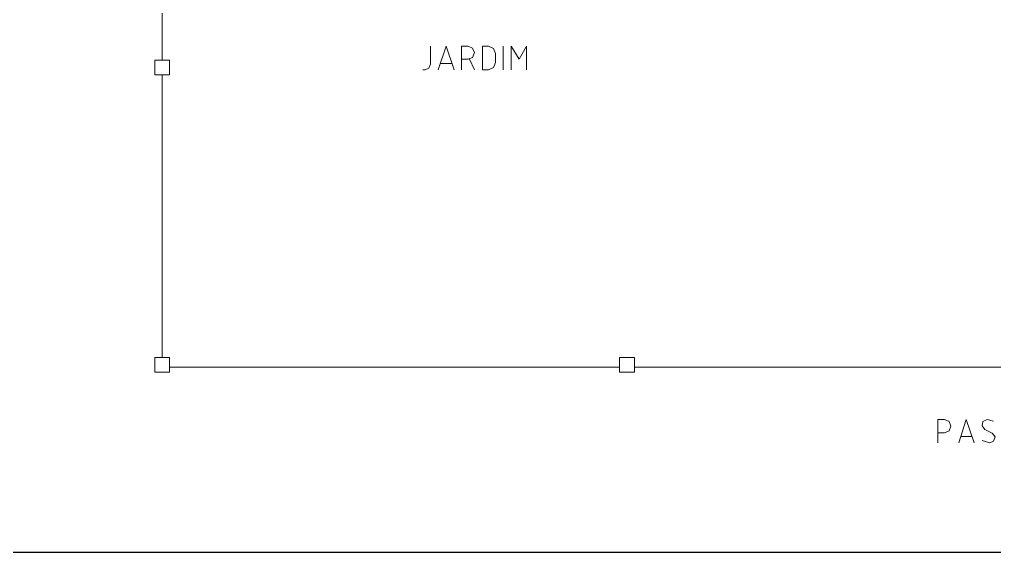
# Model space of a CAD drawing. Header units: millimetres. Extents: x 379 to 563, y 812 to 870.
# Drawn here: x 401.12 to 427.4, y 815.5 to 829.87 of the extents above; entities that cross this region are included whole.
import ezdxf

# ---------------------------------------------------------------- set-up
doc = ezdxf.new("R2010")
doc.units = ezdxf.units.MM

msp = doc.modelspace()

# ---------------------------------------------------------------- linework, layer by layer
msp.add_line((451.749, 815.5), (378.704, 815.5))
at = {"color": 7, "lineweight": 0}
for points in [[(404.968, 837.393), (404.968, 828.776)], [(411.995, 828.513), (412.057, 828.513), (412.157, 828.563), (412.195, 828.663), (412.195, 829.152)], [(412.408, 828.513), (412.621, 829.152), (412.834, 828.513)], [(413.034, 828.513), (413.034, 829.152), (413.21, 829.152)], [(413.21, 828.801), (413.335, 828.851), (413.385, 828.977), (413.335, 829.102), (413.21, 829.152)], [(413.598, 828.513), (413.761, 828.513), (413.898, 828.576), (413.949, 828.714), (413.949, 828.952), (413.898, 829.089), (413.761, 829.152), (413.598, 829.152), (413.598, 828.513), (413.598, 828.513)], [(414.161, 828.513), (414.161, 829.152)], [(414.374, 828.513), (414.374, 829.152), (414.587, 828.801), (414.788, 829.152), (414.788, 828.513)], [(404.768, 828.375), (405.169, 828.375), (405.169, 828.776), (404.768, 828.776), (404.768, 828.375), (404.768, 828.375)], [(413.21, 828.801), (413.034, 828.801)], [(413.247, 828.801), (413.385, 828.513)], [(412.771, 828.688), (412.471, 828.688)], [(404.968, 828.375), (404.968, 820.76)], [(404.768, 820.359), (405.169, 820.359), (405.169, 820.76), (404.768, 820.76), (404.768, 820.359), (404.768, 820.359)], [(417.293, 820.359), (417.693, 820.359), (417.693, 820.76), (417.293, 820.76), (417.293, 820.359), (417.293, 820.359)], [(417.293, 820.497), (405.169, 820.497)], [(429.805, 820.497), (417.693, 820.497)], [(425.872, 818.456), (425.872, 819.082), (426.048, 819.082)], [(426.048, 818.731), (426.173, 818.781), (426.223, 818.907), (426.173, 819.032), (426.048, 819.082)], [(426.436, 818.456), (426.636, 819.082), (426.849, 818.456)], [(427.375, 819.044), (427.2, 819.082), (427.087, 819.032), (427.062, 818.919), (427.137, 818.819), (427.338, 818.719)], [(426.048, 818.731), (425.872, 818.731)], [(427.275, 818.456), (427.375, 818.506), (427.413, 818.618), (427.338, 818.719)], [(426.787, 818.631), (426.486, 818.631)], [(427.062, 818.518), (427.275, 818.456)]]:
    msp.add_lwpolyline(points, dxfattribs=at)

doc.saveas('drawing.dxf')
